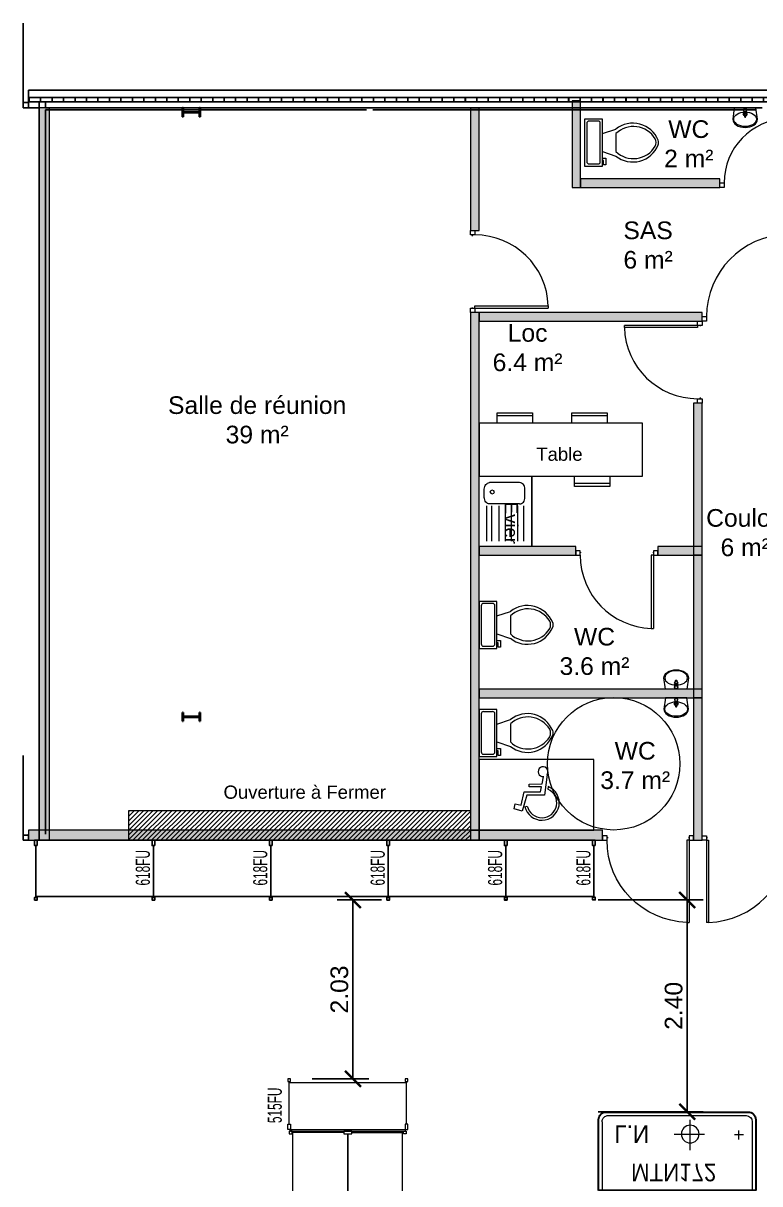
# Model space of a CAD drawing. Header units: millimetres. Extents: x 15590 to 15992, y 1055 to 1132.
# Drawn here: x 15766.13 to 15774.47, y 1102.97 to 1116.12 of the extents above; entities that cross this region are included whole.
import ezdxf
from ezdxf.enums import TextEntityAlignment as Align

# ---------------------------------------------------------------- set-up
doc = ezdxf.new("R2010")
doc.units = ezdxf.units.MM
doc.header["$MEASUREMENT"] = 0
doc.linetypes.add('Cache', pattern=[564.444447, 282.222223, -282.222223])
doc.linetypes.add('Court', pattern=[0.25, 0.05, -0.075, 0.05, -0.075])
doc.layers.get('0').update_dxf_attribs({"lineweight": 9})
for name, color, linetype in [('007-GONDOLES', 5, 'Continuous'), ('Cotation', 7, 'Continuous'), ('FAMILLES', 8, 'Continuous'), ('frais', 5, 'Continuous'), ('GOND', 6, 'Continuous'), ('gondole', 6, 'Continuous'), ('murs exterieurs.P', 7, 'Continuous'), ('murs interieurs.P', 7, 'Continuous'), ('structure', 7, 'Continuous')]:
    doc.layers.add(name, color=color, linetype=linetype)
for name, color, linetype, lineweight in [('DM cloison', 7, 'Continuous', 9), ('DM Divers', 7, 'Continuous', 9), ('DM locaux sociaux', 7, 'Continuous', 9), ('DM porte', 7, 'Continuous', 9), ('DM sanitaire', 7, 'Continuous', 9)]:
    doc.layers.add(name, color=color, linetype=linetype, lineweight=lineweight)
doc.styles.get("Standard").update_dxf_attribs({"font": 'swiss.ttf', "height": 0.2})
doc.dimstyles.get("Standard").update_dxf_attribs({"dimtxt": 0.2, "dimasz": 0.18, "dimexe": 0.18, "dimexo": 0.0625, "dimgap": 0.05, "dimtad": 1, "dimzin": 4, "dimdsep": 46, "dimtxsty": 'Standard', "dimblk": 'ARCHTICK', "dimcen": 0.09, "dimadec": 0, "dimazin": 0, "dimtfac": 1, "dimtofl": 0, "dimtmove": 0, "dimatfit": 3, "dimfxl": 1, "dimtolj": 1, "dimtzin": 0, "dimarcsym": 0})
pattern_1 = [(90, (15740.19377, 1074.65998), (-0.13, 8e-18), []), (180, (15740.19377, 1074.65998), (-8e-18, -0.13), [])]

# ---------------------------------------------------------------- blocks, each defined once
blk = doc.blocks.new('*U14')
at = {"layer": 'DM cloison'}
blk.add_hatch(color=3, dxfattribs=at).paths.add_polyline_path([(116, 1000), (0, 1000), (0, -7300), (116, -7300)])
blk.add_lwpolyline([(0, 1000), (0, -7300), (116, -7300), (116, 1000)], close=True, dxfattribs=at)
blk = doc.blocks.new('*U15')
at = {"layer": 'DM cloison'}
blk.add_hatch(color=3, dxfattribs=at).paths.add_polyline_path([(-237, 116), (-237, 0), (4866, 0), (4866, 116)])
blk.add_lwpolyline([(-237, 0), (4866, 0), (4866, 116), (-237, 116)], close=True, dxfattribs=at)
blk = doc.blocks.new('*U17')
at = {"layer": 'DM cloison'}
blk.add_hatch(color=3, dxfattribs=at).paths.add_polyline_path([(0, 116), (0, 0), (1400, 0), (1400, 116)])
blk.add_lwpolyline([(0, 0), (1400, 0), (1400, 116), (0, 116)], close=True, dxfattribs=at)
blk = doc.blocks.new('*U24')
at = {"layer": 'DM cloison'}
blk.add_hatch(color=2, dxfattribs=at).paths.add_polyline_path([(96, 1616), (0, 1616), (0, 0), (96, 0)])
blk.add_lwpolyline([(0, 1616), (0, 0), (96, 0), (96, 1616)], close=True, dxfattribs=at)
blk = doc.blocks.new('*U23')
at = {"layer": 'DM cloison'}
blk.add_hatch(color=2, dxfattribs=at).paths.add_polyline_path([(0, 96), (0, 0), (2526, 0), (2526, 96)])
blk.add_lwpolyline([(0, 0), (2526, 0), (2526, 96), (0, 96)], close=True, dxfattribs=at)
blk = doc.blocks.new('Porte 93')
at = {"layer": 'DM porte'}
for p, q in [((-75, 980), (-50, 980)), ((-75, 50), (-75, 980)), ((-50, 50), (-50, 980)), ((-1030, 0), (-1030, 50)), ((-1030, 50), (-980, 50)), ((-980, 0), (-1030, 0)), ((-980, 50), (-980, 0)), ((-975, 25), (-980, 25)), ((-980, 15), (-975, 15)), ((-975, 15), (-975, 25)), ((-50, 50), (-75, 50)), ((-55, 15), (-55, 25)), ((-55, 25), (-50, 25)), ((-50, 15), (-55, 15)), ((-50, 50), (0, 50)), ((-50, 0), (-50, 50)), ((0, 0), (-50, 0)), ((0, 50), (0, 0))]:
    blk.add_line(p, q, dxfattribs=at)
blk.add_arc((-50, 50), 930, 91.5404, 180, dxfattribs=at)
blk = doc.blocks.new('*U25')
at = {"layer": 'DM sanitaire'}
for p, q in [((-64, 533), (-267, 533)), ((-267, 533), (-267, 0)), ((-64, 0), (-64, 533)), ((-241, 483), (-241, 51)), ((-114, 508), (-216, 508)), ((-89, 51), (-89, 483)), ((-64, 368), (89, 419)), ((89, 368), (89, 165)), ((-64, 165), (89, 114)), ((-267, 0), (-64, 0)), ((-216, 25), (-114, 25)), ((-64, 89), (-25, 89)), ((-51, 64), (-64, 64)), ((-51, 13), (-51, 64)), ((-25, 13), (-51, 13)), ((-25, 89), (-25, 13))]:
    blk.add_line(p, q, dxfattribs=at)
for centre, radius, start, end in [((-219, 486), 22.5, 81.8699, 188.1301), ((-111, 486), 22.5, 351.8699, 98.1301), ((281, 177), 309, 22.0284, 128.5307), ((287, 160), 288, 31.053, 133.6321), ((441, 267), 102, 335.7318, 24.2682), ((470, 267), 102, 344.8605, 15.1395), ((281, 356), 309, 231.4691, 337.9714), ((287, 373), 288, 226.3677, 328.9468), ((-219, 48), 22.5, 171.8699, 278.1301), ((-111, 48), 22.5, 261.8699, 8.1301)]:
    blk.add_arc(centre, radius, start, end, dxfattribs=at)
blk = doc.blocks.new('Lavabo')
at = {"layer": 'DM sanitaire', "color": 7, "linetype": 'Continuous'}
for p, q in [((-175, 0), (-200, -183)), ((175, 0), (-175, 0)), ((200, -183), (175, 0)), ((-200, -183), (-196, -209)), ((-183, -183), (-180, -160)), ((-180, -206), (-183, -183)), ((-180, -160), (-170, -139)), ((-170, -139), (-153, -118)), ((-153, -118), (-130, -101)), ((-130, -101), (-102, -86)), ((-102, -86), (-70, -75)), ((-70, -75), (-36, -69)), ((-36, -69), (0, -67)), ((-23, -25), (-25, -29)), ((-25, -29), (-25, -34)), ((-25, -34), (-25, -38)), ((-25, -38), (-23, -42)), ((-23, -26), (-24, -30)), ((-24, -30), (-24, -35)), ((-24, -31), (-24, -32)), ((-24, -32), (-24, -34)), ((-24, -35), (-21, -75)), ((-24, -35), (-21, -75)), ((-24, -35), (-24, -35)), ((-22, -21), (-23, -25)), ((-21, -22), (-23, -26)), ((-23, -42), (-23, -42)), ((-19, -17), (-22, -21)), ((-19, -18), (-21, -22)), ((-21, -75), (-20, -79)), ((-21, -75), (-20, -78)), ((-20, -78), (-19, -82)), ((-20, -79), (-19, -83)), ((-16, -14), (-19, -17)), ((-16, -15), (-19, -18)), ((-19, -82), (-17, -85)), ((-19, -83), (-17, -86)), ((-18, -85), (-11, -138)), ((-17, -85), (-15, -88)), ((-17, -86), (-15, -89)), ((-12, -12), (-16, -14)), ((-12, -13), (-16, -15)), ((-15, -88), (-12, -90)), ((-15, -89), (-12, -91)), ((-14, -73), (-14, -58)), ((-14, -58), (14, -58)), ((-14, -59), (14, -59)), ((-13, -76), (-14, -73)), ((-13, -78), (-13, -76)), ((-12, -80), (-13, -78)), ((-9, -10), (-12, -12)), ((-9, -11), (-12, -13)), ((-10, -82), (-12, -80)), ((-12, -90), (-9, -92)), ((-12, -91), (-9, -93)), ((-11, -138), (-11, -140)), ((-11, -140), (-10, -142)), ((-9, -84), (-10, -82)), ((-10, -142), (-9, -143)), ((-4, -9), (-9, -10)), ((-4, -10), (-9, -11)), ((-7, -85), (-9, -84)), ((-9, -92), (-6, -93)), ((-9, -93), (-6, -94)), ((-9, -143), (-7, -145)), ((-5, -86), (-7, -85)), ((-7, -145), (-6, -146)), ((-6, -93), (-2, -94)), ((-6, -94), (-2, -95)), ((-6, -146), (-4, -147)), ((-2, -87), (-5, -86)), ((0, -9), (-4, -9)), ((0, -9), (-4, -10)), ((-4, -147), (-2, -148)), ((0, -87), (-2, -87)), ((-2, -94), (2, -94)), ((-2, -95), (2, -95)), ((-2, -148), (0, -148)), ((4, -9), (0, -9)), ((4, -10), (0, -9)), ((0, -67), (36, -69)), ((2, -87), (0, -87)), ((0, -148), (2, -148)), ((5, -86), (2, -87)), ((2, -94), (6, -93)), ((2, -95), (6, -94)), ((2, -148), (4, -147)), ((9, -10), (4, -9)), ((9, -11), (4, -10)), ((4, -147), (6, -146)), ((7, -85), (5, -86)), ((6, -93), (9, -92)), ((6, -94), (9, -93)), ((6, -146), (7, -145)), ((9, -84), (7, -85)), ((7, -145), (9, -143)), ((12, -12), (9, -10)), ((12, -13), (9, -11)), ((10, -82), (9, -84)), ((9, -92), (12, -90)), ((9, -93), (12, -91)), ((9, -143), (10, -142)), ((12, -80), (10, -82)), ((10, -142), (11, -140)), ((11, -138), (18, -85)), ((11, -140), (11, -138)), ((16, -14), (12, -12)), ((16, -15), (12, -13)), ((13, -78), (12, -80)), ((12, -90), (15, -88)), ((12, -91), (15, -89)), ((14, -73), (13, -76)), ((13, -76), (13, -78)), ((14, -58), (14, -73)), ((15, -88), (17, -85)), ((15, -89), (17, -86)), ((19, -17), (16, -14)), ((19, -18), (16, -15)), ((17, -85), (19, -82)), ((17, -86), (19, -83)), ((22, -21), (19, -17)), ((21, -22), (19, -18)), ((19, -82), (20, -78)), ((19, -83), (20, -79)), ((20, -79), (21, -75)), ((20, -78), (21, -75)), ((23, -26), (21, -22)), ((21, -75), (24, -35)), ((21, -75), (24, -35)), ((23, -25), (22, -21)), ((25, -29), (23, -25)), ((24, -30), (23, -26)), ((23, -42), (25, -38)), ((23, -42), (23, -42)), ((24, -35), (24, -30)), ((24, -32), (24, -31)), ((24, -34), (24, -32)), ((24, -35), (24, -35)), ((25, -34), (25, -29)), ((25, -38), (25, -34)), ((36, -69), (70, -75)), ((70, -75), (102, -86)), ((102, -86), (130, -101)), ((130, -101), (153, -118)), ((153, -118), (170, -139)), ((170, -139), (180, -160)), ((180, -160), (183, -183)), ((183, -183), (180, -206)), ((196, -209), (200, -183)), ((-196, -209), (-185, -234)), ((-185, -234), (-166, -257)), ((-170, -228), (-180, -206)), ((-153, -248), (-170, -228)), ((-166, -257), (-142, -278)), ((-130, -266), (-153, -248)), ((-142, -278), (-111, -294)), ((-102, -280), (-130, -266)), ((-111, -294), (-77, -306)), ((-70, -291), (-102, -280)), ((-77, -306), (-39, -314)), ((-36, -298), (-70, -291)), ((-39, -314), (0, -317)), ((0, -300), (-36, -298)), ((36, -298), (0, -300)), ((0, -317), (39, -314)), ((70, -291), (36, -298)), ((39, -314), (77, -306)), ((102, -280), (70, -291)), ((77, -306), (111, -294)), ((130, -266), (102, -280)), ((111, -294), (142, -278)), ((153, -248), (130, -266)), ((142, -278), (166, -257)), ((170, -228), (153, -248)), ((166, -257), (185, -234)), ((180, -206), (170, -228)), ((185, -234), (196, -209))]:
    blk.add_line(p, q, dxfattribs=at)
blk.add_circle((0, -100), 30, dxfattribs=at)
blk = doc.blocks.new('Cigle handicapé')
at = {"layer": 'DM sanitaire', "color": 0, "linetype": 'ByBlock'}
for p, q in [((4, 214), (20, 296)), ((60, 322), (28, 86)), ((-144, 213), (4, 214)), ((-144, 181), (-144, 213)), ((-3, 182), (-144, 181)), ((-15, 124), (-3, 182)), ((73, 183), (69, 154)), ((-235, -25), (-199, 123)), ((-172, 85), (-222, -96)), ((-199, 123), (-15, 124)), ((28, 86), (-172, 85)), ((-315, -68), (-301, -11)), ((-222, -96), (-315, -68)), ((-301, -11), (-235, -25)), ((-192, -44), (-165, -37))]:
    blk.add_line(p, q, dxfattribs=at)
for centre, radius, start, end in [((13, 353), 56.3, 326.5723, 277.3675), ((0, 0), 197, 192.7923, 68.4146), ((0, 0), 169, 192.7923, 66.0275)]:
    blk.add_arc(centre, radius, start, end, dxfattribs=at)
blk = doc.blocks.new('Handi sanitaire')
at = {"layer": 'DM sanitaire'}
blk.add_lwpolyline([(0, 0), (1300, 0), (1300, 800), (0, 800)], close=True, dxfattribs=at)
blk.add_blockref('Cigle handicapé', (712, 309), dxfattribs=at)
blk = doc.blocks.new('*U34')
at = {"layer": 'DM cloison'}
blk.add_hatch(color=2, dxfattribs=at).paths.add_polyline_path([(96, 3338), (0, 3338), (0, 0), (96, 0)])
blk.add_lwpolyline([(0, 3338), (0, 0), (96, 0), (96, 3338)], close=True, dxfattribs=at)
blk = doc.blocks.new('*U29')
at = {"layer": 'DM cloison'}
blk.add_hatch(color=2, dxfattribs=at).paths.add_polyline_path([(500, 96), (500, 0), (1000, 0), (1000, 96)])
blk.add_lwpolyline([(500, 0), (1000, 0), (1000, 96), (500, 96)], close=True, dxfattribs=at)
blk = doc.blocks.new('*U31')
at = {"layer": 'DM porte'}
for p, q in [((-880, 50), (-930, 50)), ((-930, 50), (-930, 0)), ((-930, 0), (-880, 0)), ((-880, 0), (-880, 50)), ((-880, 35), (-875, 35)), ((-875, 25), (-880, 25)), ((-875, 35), (-875, 25)), ((-50, 0), (-75, 0)), ((-75, 0), (-75, -830)), ((-55, 35), (-55, 25)), ((-50, 35), (-55, 35)), ((-55, 25), (-50, 25)), ((-50, 50), (-50, 0)), ((0, 50), (-50, 50)), ((-50, 0), (0, 0)), ((-50, 0), (-50, -830)), ((0, 0), (0, 50)), ((-75, -830), (-50, -830))]:
    blk.add_line(p, q, dxfattribs=at)
blk.add_arc((-50, 0), 830, 180, 268.274, dxfattribs=at)
blk = doc.blocks.new('*U32')
at = {"layer": 'DM cloison'}
blk.add_hatch(color=2, dxfattribs=at).paths.add_polyline_path([(0, 96), (0, 0), (1096, 0), (1096, 96)])
blk.add_lwpolyline([(0, 0), (1096, 0), (1096, 96), (0, 96)], close=True, dxfattribs=at)
blk = doc.blocks.new('*U33')
at = {"layer": 'DM porte'}
for p, q in [((-50, 0), (0, 0)), ((0, 0), (0, -50)), ((-50, -50), (-880, -50)), ((-880, -75), (-880, -50)), ((-50, -75), (-880, -75)), ((-50, -50), (-50, 0)), ((0, -50), (-50, -50)), ((-50, -50), (-50, -75)), ((-25, -55), (-25, -50)), ((-15, -55), (-25, -55)), ((-15, -50), (-15, -55)), ((-50, -930), (-50, -880)), ((-50, -880), (0, -880)), ((-15, -875), (-25, -875)), ((-25, -875), (-25, -880)), ((-15, -880), (-15, -875)), ((0, -880), (0, -930)), ((0, -930), (-50, -930))]:
    blk.add_line(p, q, dxfattribs=at)
blk.add_arc((-50, -50), 830, 181.726, 270, dxfattribs=at)
blk = doc.blocks.new('*U36')
at = {"layer": 'DM cloison'}
blk.add_hatch(color=2, dxfattribs=at).paths.add_polyline_path([(-1405, 96), (-1405, 0), (170, 0), (170, 96)])
blk.add_lwpolyline([(-1405, 0), (170, 0), (170, 96), (-1405, 96)], close=True, dxfattribs=at)
blk = doc.blocks.new('*U37')
at = {"layer": 'DM cloison'}
blk.add_hatch(color=2, dxfattribs=at).paths.add_polyline_path([(96, 1000), (0, 1000), (0, 19), (96, 19)])
blk.add_lwpolyline([(0, 1000), (0, 19), (96, 19), (96, 1000)], close=True, dxfattribs=at)
blk = doc.blocks.new('Porte 73')
at = {"layer": 'DM porte'}
for p, q in [((-75, 780), (-50, 780)), ((-75, 50), (-75, 780)), ((-50, 50), (-50, 780)), ((-830, 0), (-830, 50)), ((-830, 50), (-780, 50)), ((-780, 0), (-830, 0)), ((-780, 50), (-780, 0)), ((-775, 25), (-780, 25)), ((-780, 15), (-775, 15)), ((-775, 15), (-775, 25)), ((-50, 50), (-75, 50)), ((-55, 15), (-55, 25)), ((-55, 25), (-50, 25)), ((-50, 15), (-55, 15)), ((-50, 50), (0, 50)), ((-50, 0), (-50, 50)), ((0, 0), (-50, 0)), ((0, 50), (0, 0))]:
    blk.add_line(p, q, dxfattribs=at)
blk.add_arc((-50, 50), 730, 91.9626, 180, dxfattribs=at)
blk = doc.blocks.new('*U38')
at = {"layer": 'DM porte'}
for p, q in [((0, 880), (0, 930)), ((0, 930), (50, 930)), ((50, 930), (50, 880)), ((50, 880), (0, 880)), ((15, 880), (15, 875)), ((15, 875), (25, 875)), ((25, 875), (25, 880)), ((0, 50), (50, 50)), ((0, 0), (0, 50)), ((50, 0), (0, 0)), ((15, 55), (25, 55)), ((15, 50), (15, 55)), ((25, 55), (25, 50)), ((50, 50), (50, 75)), ((50, 75), (880, 75)), ((50, 50), (50, 0)), ((50, 50), (880, 50)), ((880, 75), (880, 50))]:
    blk.add_line(p, q, dxfattribs=at)
blk.add_arc((50, 50), 830, 1.726, 90, dxfattribs=at)
blk = doc.blocks.new('*U39')
at = {"layer": 'DM cloison'}
blk.add_hatch(color=2, dxfattribs=at).paths.add_polyline_path([(96, 5864), (0, 5864), (0, 0), (96, 0)])
blk.add_lwpolyline([(0, 5864), (0, 0), (96, 0), (96, 5864)], close=True, dxfattribs=at)
blk = doc.blocks.new('*U40')
at = {"layer": 'DM cloison'}
blk.add_hatch(color=2, dxfattribs=at).paths.add_polyline_path([(96, 1389), (0, 1389), (0, 0), (96, 0)])
blk.add_lwpolyline([(0, 1389), (0, 0), (96, 0), (96, 1389)], close=True, dxfattribs=at)
blk = doc.blocks.new('Table')
at = {"layer": 'DM locaux sociaux'}
for p, q in [((1852, 600), (0, 600)), ((0, 600), (0, 0)), ((1852, 0), (1852, 600)), ((0, 0), (1852, 0))]:
    blk.add_line(p, q, dxfattribs=at)
blk.add_text('Table', height=150, dxfattribs=at).set_placement((649, 173))
blk = doc.blocks.new('Chaise')
at = {"layer": 'DM Divers', "linetype": 'Continuous', "lineweight": 9, "ltscale": 0.4}
for p, q in [((0, 0), (0, 118)), ((400, 118), (400, 0))]:
    blk.add_line(p, q, dxfattribs=at)
at = {"layer": 'DM Divers', "lineweight": 9}
for p, q in [((0, 118), (400, 118)), ((0, 87), (400, 87))]:
    blk.add_line(p, q, dxfattribs=at)
blk = doc.blocks.new('*U55')
at = {"layer": 'DM Divers', "linetype": 'Continuous', "lineweight": 9, "ltscale": 0.4}
for p, q in [((-400, 118), (-400, 236)), ((0, 236), (0, 118))]:
    blk.add_line(p, q, dxfattribs=at)
at = {"layer": 'DM Divers', "lineweight": 9}
for p, q in [((0, 149), (-400, 149)), ((0, 118), (-400, 118))]:
    blk.add_line(p, q, dxfattribs=at)
blk = doc.blocks.new('M618FU-1330')
for points in [[(-0.637, 1.345), (-0.647, 1.345), (-0.647, 1.36), (-0.677, 1.36), (-0.677, 1.33), (-0.647, 1.33), (-0.647, 1.345), (-0.637, 1.345)], [(-0.06, 1.345), (-0.637, 1.345)], [(-0.636, 0.015), (-0.636, 1.345)], [(-0.637, 0.015), (-0.647, 0.015), (-0.647, 0.03), (-0.677, 0.03), (-0.677, 0), (-0.647, 0), (-0.647, 0.015), (-0.637, 0.015)], [(-0.06, 0.015), (-0.637, 0.015)]]:
    blk.add_lwpolyline(points)
for points in [[(-0.06, 1.33), (0, 1.33), (0, 1.36), (-0.06, 1.36)], [(-0.06, 0), (0, 0), (0, 0.03), (-0.06, 0.03)]]:
    blk.add_lwpolyline(points, close=True)
at = {"color": 7, "lineweight": 25}
blk.add_lwpolyline([(0, 0.03), (0, 1.33)], dxfattribs=at)
at = {"color": 151, "lineweight": 15, "width": 0.6}
blk.add_text('618FU', height=0.16, dxfattribs=at).set_placement((-0.11, 0.135), align=Align.MIDDLE_RIGHT)
blk = doc.blocks.new('A$C72C830AC')
at = {"layer": 'GOND', "color": 7, "lineweight": 25}
blk.add_lwpolyline([(0, 1.03), (0, 0.03)], dxfattribs=at)
at = {"layer": 'GOND'}
for points in [[(0.06, 1.03), (0, 1.03), (0, 1), (0.06, 1)], [(0.06, 0.03), (0, 0.03), (0, 0), (0.06, 0)]]:
    blk.add_lwpolyline(points, close=True, dxfattribs=at)
for points in [[(0.06, 1.015), (0.636, 1.015)], [(0.636, 1.015), (0.646, 1.015), (0.646, 1), (0.676, 1), (0.676, 1.03), (0.646, 1.03), (0.646, 1.015), (0.636, 1.015)], [(0.636, 1.015), (0.636, 0.015)], [(0.06, 0.015), (0.636, 0.015)], [(0.636, 0.015), (0.646, 0.015), (0.646, 0), (0.676, 0), (0.676, 0.03), (0.646, 0.03), (0.646, 0.015), (0.636, 0.015)]]:
    blk.add_lwpolyline(points, dxfattribs=at)
at = {"color": 151, "lineweight": 15, "width": 0.6}
blk.add_text('618FU', height=0.16, rotation=180, dxfattribs=at).set_placement((0.11, 0.895), align=Align.MIDDLE_RIGHT)
blk = doc.blocks.new('_ArchTick')
at = {"color": 0, "linetype": 'ByBlock', "const_width": 0.15}
blk.add_lwpolyline([(-0.5, -0.5), (0.5, 0.5)], dxfattribs=at)
blk = doc.blocks.new('*D258')
at = {"color": 0, "lineweight": -2, "transparency": 16777216}
for p, q in [((15770.185, 1106.183), (15769.682, 1106.183)), ((15769.862, 1106.183), (15769.862, 1104.156)), ((15769.401, 1104.156), (15770.042, 1104.156))]:
    blk.add_line(p, q, dxfattribs=at)
at = {"layer": 'DEFPOINTS', "color": 0, "transparency": 16777216}
for p in [(15770.247, 1106.183), (15769.338, 1104.156), (15769.862, 1104.156)]:
    blk.add_point(p, dxfattribs=at)
at = {"color": 0, "lineweight": -2, "transparency": 16777216, "xscale": 0.18, "yscale": 0.18, "zscale": 0.18}
for p, rotation in [((15769.862, 1106.183), 90), ((15769.862, 1104.156), 270)]:
    blk.add_blockref('_ArchTick', p, dxfattribs=dict(at, rotation=rotation))
at = {"color": 0, "transparency": 16777216, "insert": (15769.709, 1105.169), "char_height": 0.2, "attachment_point": 5, "rotation": 90}
blk.add_mtext('\\A1;2.03', dxfattribs=at)
blk = doc.blocks.new('aeria-MTN172')
at = {"layer": '007-GONDOLES', "lineweight": 30}
for p, q in [((80.4, 178), (0, 178)), ((0, 178), (0, 0)), ((89, 8.6), (89, 169.4)), ((0, 0), (80.4, 0))]:
    blk.add_line(p, q, dxfattribs=at)
at = {"layer": '007-GONDOLES', "lineweight": 5}
for p, q in [((78, 174), (0, 174)), ((58, 159), (68, 159)), ((63, 164), (63, 154)), ((85, 11), (85, 167)), ((64, 85.6), (64, 120)), ((-20, 103.8), (0, 103.8)), ((45.9, 103.8), (80.1, 103.8)), ((78, 4), (0, 4))]:
    blk.add_line(p, q, dxfattribs=at)
blk.add_circle((64, 103.8), 10, dxfattribs=at)
for centre, start, end in [((78, 167), 0, 90), ((78, 11), 270, 0)]:
    blk.add_arc(centre, 7, start, end, dxfattribs=at)
at = {"layer": '007-GONDOLES', "lineweight": 30}
for centre, start, end in [((80.4, 169.4), 0, 90), ((80.4, 8.6), 270, 0)]:
    blk.add_arc(centre, 8.6, start, end, dxfattribs=at)
at = {"layer": '007-GONDOLES', "lineweight": 5, "width": 0.9}
blk.add_text('MTN172', height=20, rotation=90, dxfattribs=at).set_placement((20.5, 85.1), align=Align.MIDDLE_CENTER)
blk.add_text('L.N', height=20, rotation=90, dxfattribs=at).set_placement((64, 18), align=Align.MIDDLE_LEFT)
blk = doc.blocks.new('TG 515X133')
at = {"color": 6}
for p, q in [((-0.68, 0.02), (-0.68, 0.08)), ((-0.68, 0.08), (-0.65, 0.08)), ((-0.65, 0.02), (-0.68, 0.02)), ((-0.65, 0.08), (-0.65, 0.02)), ((-0.65, 0), (-0.65, 0.02)), ((-0.65, 0.02), (0.65, 0.02)), ((-0.65, 0), (0.65, 0)), ((0.68, 0.08), (0.65, 0.08)), ((0.65, 0.08), (0.65, 0.02)), ((0.65, 0.02), (0.68, 0.02)), ((0.65, 0.02), (0.65, 0)), ((0.68, 0.02), (0.68, 0.08))]:
    blk.add_line(p, q, dxfattribs=at)
for points in [[(-0.665, 0.5535), (-0.665, 0.5635), (-0.65, 0.5635), (-0.65, 0.5935), (-0.68, 0.5935), (-0.68, 0.5635), (-0.665, 0.5635), (-0.665, 0.5535)], [(-0.665, 0.08), (-0.665, 0.5535)], [(-0.665, 0.553), (0.665, 0.553)], [(0.665, 0.5535), (0.665, 0.5635), (0.68, 0.5635), (0.68, 0.5935), (0.65, 0.5935), (0.65, 0.5635), (0.665, 0.5635), (0.665, 0.5535)], [(0.665, 0.08), (0.665, 0.5535)]]:
    blk.add_lwpolyline(points, dxfattribs=at)
blk = doc.blocks.new('TG 515X133 1')
blk.add_blockref('TG 515X133', (0, 0))
at = {"color": 151, "lineweight": 15, "width": 0.6}
blk.add_text('515FU', height=0.16, rotation=90, dxfattribs=at).set_placement((-0.827, 0.495), align=Align.MIDDLE_RIGHT)
blk = doc.blocks.new('2P618X133')
at = {"color": 6}
for points in [[(-0.621, 1.345), (-0.631, 1.345), (-0.631, 1.36), (-0.662, 1.36), (-0.662, 1.33), (-0.631, 1.33), (-0.631, 1.345), (-0.621, 1.345)], [(-0.045, 1.345), (-0.621, 1.345)], [(-0.621, 0.015), (-0.621, 1.345)], [(0.045, 1.345), (0.621, 1.345)], [(0.621, 1.345), (0.631, 1.345), (0.631, 1.36), (0.662, 1.36), (0.662, 1.33), (0.631, 1.33), (0.631, 1.345), (0.621, 1.345)], [(0.621, 0.015), (0.621, 1.345)], [(-0.621, 0.015), (-0.631, 0.015), (-0.631, 0.03), (-0.662, 0.03), (-0.662, 0), (-0.631, 0), (-0.631, 0.015), (-0.621, 0.015)], [(-0.045, 0.015), (-0.621, 0.015)], [(0.045, 0.015), (0.621, 0.015)], [(0.621, 0.015), (0.631, 0.015), (0.631, 0.03), (0.662, 0.03), (0.662, 0), (0.631, 0), (0.631, 0.015), (0.621, 0.015)]]:
    blk.add_lwpolyline(points, dxfattribs=at)
for points in [[(-0.045, 1.33), (0.045, 1.33), (0.045, 1.36), (-0.045, 1.36)], [(-0.045, 0), (0.045, 0), (0.045, 0.03), (-0.045, 0.03)]]:
    blk.add_lwpolyline(points, close=True, dxfattribs=at)
at = {"color": 7, "lineweight": 25}
blk.add_lwpolyline([(0, 0.03), (0, 1.33)], dxfattribs=at)
blk.add_lwpolyline([(0, 0.03), (0, 1.33)], dxfattribs=at)
at = {"color": 151, "lineweight": 15, "width": 0.6}
for p in [(-0.095, 0.135), (0.497, 0.135)]:
    blk.add_text('618FU', height=0.16, dxfattribs=at).set_placement(p, align=Align.MIDDLE_RIGHT)
blk = doc.blocks.new('*D286')
at = {"color": 0, "lineweight": -2, "transparency": 16777216}
for p, q in [((15772.64, 1106.183), (15773.828, 1106.183)), ((15773.648, 1106.183), (15773.648, 1103.783)), ((15772.64, 1103.783), (15773.828, 1103.783))]:
    blk.add_line(p, q, dxfattribs=at)
at = {"layer": 'DEFPOINTS', "color": 0, "transparency": 16777216}
for p in [(15772.577, 1106.183), (15772.577, 1103.783), (15773.648, 1103.783)]:
    blk.add_point(p, dxfattribs=at)
at = {"color": 0, "lineweight": -2, "transparency": 16777216, "xscale": 0.18, "yscale": 0.18, "zscale": 0.18}
for p, rotation in [((15773.648, 1106.183), 90), ((15773.648, 1103.783), 270)]:
    blk.add_blockref('_ArchTick', p, dxfattribs=dict(at, rotation=rotation))
at = {"color": 0, "transparency": 16777216, "insert": (15773.495, 1104.983), "char_height": 0.2, "attachment_point": 5, "rotation": 90}
blk.add_mtext('\\A1;2.40', dxfattribs=at)

msp = doc.modelspace()

# ---------------------------------------------------------------- hatches: boundary and pattern name
at = {"layer": 'DM cloison'}
h = msp.add_hatch(dxfattribs=at)
h.set_pattern_fill('ANSI31', color=1, scale=0.3, style=0)
h.set_pattern_definition([(45, (15748.551213, 1070.328434), (-0.026516504, 0.026516504), [])])
h.paths.add_polyline_path([(15771.194, 1106.859), (15767.324, 1106.859), (15767.324, 1107.197), (15771.194, 1107.197)])
at = {"layer": 'murs exterieurs.P', "linetype": 'Continuous', "ltscale": 1000}
h = msp.add_hatch(dxfattribs=at)
h.set_pattern_fill('ISOLANT_POLYSTYRENE_0005', color=256, scale=0.1, angle=90, style=0, pattern_type=2)
h.set_pattern_definition(pattern_1)
h.paths.add_polyline_path([(15768.259, 1115.279), (15766.187, 1115.279), (15766.187, 1115.229), (15768.259, 1115.229)], flags=0)
h = msp.add_hatch(dxfattribs=at)
h.set_pattern_fill('ISOLANT_POLYSTYRENE_0005', color=256, scale=0.1, angle=90, style=0, pattern_type=2)
h.set_pattern_definition([(90, (15742.14327, 1074.65998), (-0.13, 8e-18), []), (180, (15742.14327, 1074.65998), (-8e-18, -0.13), [])])
h.paths.add_polyline_path([(15770.209, 1115.279), (15768.137, 1115.279), (15768.137, 1115.229), (15770.209, 1115.229)], flags=0)
h = msp.add_hatch(dxfattribs=at)
h.set_pattern_fill('ISOLANT_POLYSTYRENE_0005', color=256, scale=0.1, angle=90, style=0, pattern_type=2)
h.set_pattern_definition(pattern_1)
h.paths.add_polyline_path([(15771.256, 1115.279), (15769.259, 1115.279), (15769.259, 1115.229), (15771.256, 1115.229)], flags=0)
h = msp.add_hatch(dxfattribs=at)
h.set_pattern_fill('ISOLANT_POLYSTYRENE_0005', color=256, scale=0.1, angle=90, style=0, pattern_type=2)
h.set_pattern_definition([(90, (15745.00536, 1074.65998), (-0.13, 8e-18), []), (180, (15745.00536, 1074.65998), (-8e-18, -0.13), [])])
h.paths.add_polyline_path([(15773.071, 1115.279), (15770.999, 1115.279), (15770.999, 1115.229), (15773.071, 1115.229)], flags=0)
h = msp.add_hatch(dxfattribs=at)
h.set_pattern_fill('ISOLANT_POLYSTYRENE_0005', color=256, scale=0.1, angle=90, style=0, pattern_type=2)
h.set_pattern_definition(pattern_1)
h.paths.add_polyline_path([(15778.051, 1115.279), (15772.256, 1115.279), (15772.256, 1115.229), (15778.001, 1115.229)], flags=0)

# ---------------------------------------------------------------- linework, layer by layer
at = {"layer": 'Cotation', "linetype": 'Continuous', "ltscale": 1000}
for p, q in [((15773.256, 1115.359), (15773.069, 1115.359)), ((15773.256, 1115.159), (15773.069, 1115.159))]:
    msp.add_line(p, q, dxfattribs=at)
at = {"layer": 'DM cloison', "color": 1}
msp.add_lwpolyline([(15771.194, 1106.859), (15767.324, 1106.859), (15767.324, 1107.197), (15771.194, 1107.197)], close=True, dxfattribs=at)
at = {"layer": 'DM locaux sociaux', "color": 1, "linetype": 'Cache'}
msp.add_circle((15772.815, 1107.726), 0.75, dxfattribs=at)
at = {"layer": 'DM sanitaire', "color": 7, "linetype": 'Continuous'}
for p, q in [((15771.29, 1110.787), (15771.29, 1110.987)), ((15771.29, 1110.187), (15771.29, 1110.987)), ((15771.29, 1110.987), (15771.89, 1110.987)), ((15771.351, 1110.853), (15771.355, 1110.867)), ((15771.355, 1110.867), (15771.36, 1110.88)), ((15771.36, 1110.88), (15771.368, 1110.891)), ((15771.368, 1110.891), (15771.377, 1110.9)), ((15771.377, 1110.9), (15771.387, 1110.907)), ((15771.387, 1110.907), (15771.398, 1110.912)), ((15771.398, 1110.912), (15771.41, 1110.913)), ((15771.75, 1110.913), (15771.41, 1110.913)), ((15771.762, 1110.912), (15771.75, 1110.913)), ((15771.773, 1110.907), (15771.762, 1110.912)), ((15771.783, 1110.9), (15771.773, 1110.907)), ((15771.792, 1110.891), (15771.783, 1110.9)), ((15771.8, 1110.88), (15771.792, 1110.891)), ((15771.805, 1110.867), (15771.8, 1110.88)), ((15771.809, 1110.853), (15771.805, 1110.867)), ((15771.89, 1110.187), (15771.89, 1110.987)), ((15771.89, 1110.987), (15771.89, 1110.187)), ((15771.35, 1110.838), (15771.351, 1110.853)), ((15771.35, 1110.746), (15771.35, 1110.838)), ((15771.351, 1110.731), (15771.35, 1110.746)), ((15771.355, 1110.717), (15771.351, 1110.731)), ((15771.422, 1110.821), (15771.414, 1110.807)), ((15771.414, 1110.807), (15771.422, 1110.793)), ((15771.439, 1110.827), (15771.422, 1110.821)), ((15771.422, 1110.793), (15771.439, 1110.787)), ((15771.457, 1110.821), (15771.439, 1110.827)), ((15771.439, 1110.787), (15771.457, 1110.793)), ((15771.464, 1110.807), (15771.457, 1110.821)), ((15771.457, 1110.793), (15771.464, 1110.807)), ((15771.805, 1110.717), (15771.809, 1110.731)), ((15771.81, 1110.838), (15771.809, 1110.853)), ((15771.809, 1110.731), (15771.81, 1110.746)), ((15771.81, 1110.746), (15771.81, 1110.838)), ((15771.36, 1110.704), (15771.355, 1110.717)), ((15771.368, 1110.693), (15771.36, 1110.704)), ((15771.377, 1110.684), (15771.368, 1110.693)), ((15771.375, 1110.649), (15771.375, 1110.251)), ((15771.387, 1110.677), (15771.377, 1110.684)), ((15771.398, 1110.672), (15771.387, 1110.677)), ((15771.41, 1110.671), (15771.398, 1110.672)), ((15771.75, 1110.671), (15771.41, 1110.671)), ((15771.433, 1110.649), (15771.433, 1110.251)), ((15771.515, 1110.649), (15771.515, 1110.251)), ((15771.585, 1110.649), (15771.585, 1110.251)), ((15771.655, 1110.649), (15771.655, 1110.251)), ((15771.725, 1110.649), (15771.725, 1110.251)), ((15771.75, 1110.671), (15771.762, 1110.672)), ((15771.762, 1110.672), (15771.773, 1110.677)), ((15771.773, 1110.677), (15771.783, 1110.684)), ((15771.783, 1110.684), (15771.792, 1110.693)), ((15771.792, 1110.693), (15771.8, 1110.704)), ((15771.795, 1110.649), (15771.795, 1110.251)), ((15771.8, 1110.704), (15771.805, 1110.717)), ((15771.89, 1110.187), (15771.29, 1110.187))]:
    msp.add_line(p, q, dxfattribs=at)
at = {"layer": 'murs exterieurs.P', "linetype": 'Continuous', "ltscale": 1000}
for p, q in [((15766.127, 1115.219), (15766.127, 1116.119)), ((15766.187, 1115.359), (15766.187, 1115.279)), ((15766.187, 1115.219), (15766.127, 1115.219)), ((15766.127, 1115.219), (15766.127, 1115.159)), ((15769.259, 1115.279), (15766.187, 1115.279)), ((15766.187, 1115.279), (15766.187, 1115.229)), ((15766.187, 1115.159), (15766.187, 1115.219)), ((15766.308, 1115.229), (15766.308, 1115.159)), ((15766.378, 1115.159), (15766.378, 1115.229)), ((15772.256, 1115.279), (15769.259, 1115.279)), ((15778.051, 1115.279), (15772.256, 1115.279)), ((15766.127, 1115.159), (15766.187, 1115.159)), ((15768.259, 1115.159), (15769.259, 1115.159)), ((15771.256, 1115.159), (15772.256, 1115.159)), ((15766.127, 1106.919), (15766.127, 1107.819)), ((15766.187, 1106.919), (15766.127, 1106.919)), ((15766.127, 1106.919), (15766.127, 1106.859)), ((15766.187, 1106.859), (15766.187, 1106.919)), ((15766.127, 1106.859), (15766.187, 1106.859))]:
    msp.add_line(p, q, dxfattribs=at)
at = {"layer": 'murs exterieurs.P', "color": 31, "linetype": 'Continuous', "lineweight": 25, "ltscale": 1000}
for p, q in [((15766.187, 1115.229), (15766.187, 1115.159)), ((15766.187, 1115.229), (15769.259, 1115.229)), ((15769.259, 1115.229), (15772.256, 1115.229)), ((15772.256, 1115.229), (15778.001, 1115.229)), ((15766.187, 1106.929), (15766.187, 1106.859))]:
    msp.add_line(p, q, dxfattribs=at)
at = {"layer": 'murs exterieurs.P', "linetype": 'Continuous', "ltscale": 1000, "flags": 128}
for points in [[(15769.259, 1115.359), (15766.187, 1115.359)], [(15771.256, 1115.359), (15769.259, 1115.359)], [(15778.131, 1115.359), (15771.206, 1115.359)]]:
    msp.add_lwpolyline(points, dxfattribs=at)
at = {"layer": 'murs exterieurs.P', "color": 31, "linetype": 'Continuous', "lineweight": 25, "ltscale": 1000, "flags": 128}
for points in [[(15766.187, 1115.159), (15766.308, 1115.159)], [(15766.378, 1115.159), (15768.259, 1115.159)], [(15769.259, 1115.159), (15770.016, 1115.159)], [(15770.086, 1115.159), (15771.256, 1115.159)], [(15772.256, 1115.159), (15774.426, 1115.159)]]:
    msp.add_lwpolyline(points, dxfattribs=at)
at = {"layer": 'murs interieurs.P', "linetype": 'Continuous', "ltscale": 1000, "flags": 128}
for points in [[(15766.308, 1115.159), (15766.308, 1106.859)], [(15766.378, 1111.453), (15766.378, 1115.139)], [(15766.378, 1109.156), (15766.378, 1111.453)], [(15766.378, 1106.929), (15766.378, 1109.156)]]:
    msp.add_lwpolyline(points, dxfattribs=at)
at = {"layer": 'murs interieurs.P', "linetype": 'Court', "ltscale": 1000, "flags": 128}
for points in [[(15770.086, 1115.159), (15766.378, 1115.159)], [(15766.378, 1115.139), (15770.016, 1115.139)], [(15774.496, 1115.159), (15770.086, 1115.159)], [(15770.086, 1115.139), (15774.426, 1115.139)]]:
    msp.add_lwpolyline(points, dxfattribs=at)
at = {"layer": 'structure', "color": 160, "linetype": 'Continuous', "lineweight": 35, "ltscale": 1000}
for p, q in [((15767.94, 1115.159), (15767.932, 1115.159)), ((15767.932, 1115.159), (15767.932, 1115.059)), ((15767.94, 1115.118), (15767.94, 1115.159)), ((15767.94, 1115.059), (15767.94, 1115.101)), ((15768.118, 1115.112), (15767.946, 1115.112)), ((15767.946, 1115.106), (15768.118, 1115.106)), ((15768.132, 1115.159), (15768.123, 1115.159)), ((15768.123, 1115.159), (15768.123, 1115.118)), ((15768.123, 1115.101), (15768.123, 1115.059)), ((15768.132, 1115.059), (15768.132, 1115.159)), ((15767.932, 1115.059), (15767.94, 1115.059)), ((15768.123, 1115.059), (15768.132, 1115.059)), ((15767.94, 1108.309), (15767.932, 1108.309)), ((15767.932, 1108.309), (15767.932, 1108.209)), ((15767.94, 1108.268), (15767.94, 1108.309)), ((15767.94, 1108.209), (15767.94, 1108.251)), ((15768.118, 1108.262), (15767.946, 1108.262)), ((15767.946, 1108.256), (15768.118, 1108.256)), ((15768.132, 1108.309), (15768.123, 1108.309)), ((15768.123, 1108.309), (15768.123, 1108.268)), ((15768.123, 1108.251), (15768.123, 1108.209)), ((15768.132, 1108.209), (15768.132, 1108.309)), ((15767.932, 1108.209), (15767.94, 1108.209)), ((15768.123, 1108.209), (15768.132, 1108.209))]:
    msp.add_line(p, q, dxfattribs=at)
for centre, start, end in [((15767.946, 1115.118), 180, 270), ((15767.946, 1115.101), 90, 180), ((15768.118, 1115.118), 270, 0), ((15768.118, 1115.101), 0, 90), ((15767.946, 1108.268), 180, 270), ((15767.946, 1108.251), 90, 180), ((15768.118, 1108.268), 270, 0), ((15768.118, 1108.251), 0, 90)]:
    msp.add_arc(centre, 0.0056, start, end, dxfattribs=at)

# ---------------------------------------------------------------- block references
for name, p in [('TG 515X133 1', (15769.803, 1103.562)), ('2P618X133', (15769.803, 1102.202))]:
    msp.add_blockref(name, p)
at = {"layer": 'DM cloison'}
for name, p, xscale, yscale, zscale in [('*U37', (15772.345, 1114.24), 0.001, 0.001, 0.001), ('*U14', (15766.308, 1114.159), 0.001, 0.001, 0.001), ('*U40', (15771.194, 1113.77), 0.001, 0.001, 0.001), ('Lavabo', (15774.304, 1115.159), 0.0006999999999998182, 0.0006999999999998182, 0.0006999999999998182), ('*U25', (15772.752, 1114.5), 0.001, 0.001, 0.001), ('Porte 73', (15774.846, 1114.259), 0.001, 0.001, 0.001), ('*U36', (15773.846, 1114.259), 0.001, 0.001, 0.001), ('*U38', (15771.194, 1112.84), 0.001, 0.001, 0.001), ('Porte 93', (15774.846, 1112.744), 0.001, 0.001, 0.001), ('*U39', (15771.194, 1106.975), 0.001, 0.001, 0.001), ('*U23', (15771.29, 1112.744), 0.001, 0.001, 0.001), ('*U33', (15773.816, 1112.744), 0.001, 0.001, 0.001), ('*U34', (15773.72, 1108.475), 0.001, 0.001, 0.001), ('Chaise', (15771.497, 1111.587), 0.001, 0.001, 0.001), ('Chaise', (15772.34, 1111.587), 0.001, 0.001, 0.001), ('Table', (15771.29, 1110.987), 0.001, 0.001, 0.001), ('*U55', (15772.772, 1110.752), 0.001, 0.001, 0.001), ('*U32', (15771.29, 1110.091), 0.001, 0.001, 0.001), ('*U31', (15773.316, 1110.091), 0.001, 0.001, 0.001), ('*U29', (15772.816, 1110.091), 0.001, 0.001, 0.001), ('*U24', (15773.72, 1108.475), 0.001, 0.001, 0.001), ('*U25', (15771.557, 1109.034), 0.001, 0.001, 0.001), ('*U23', (15771.29, 1108.475), 0.001, 0.001, 0.001), ('Lavabo', (15773.523, 1108.475), 0.0006999999999998182, 0.0006999999999998182, 0.0006999999999998182), ('*U24', (15773.72, 1106.859), 0.001, 0.001, 0.001), ('*U25', (15771.557, 1107.809), 0.001, 0.001, 0.001), ('Handi sanitaire', (15771.29, 1106.975), 0.001, 0.001, 0.001), ('*U15', (15766.424, 1106.859), 0.001, 0.001, 0.001), ('*U17', (15771.29, 1106.859), 0.001, 0.001, 0.001)]:
    msp.add_blockref(name, p, dxfattribs=dict(at, xscale=xscale, yscale=yscale, zscale=zscale))
at = {"layer": 'DM cloison', "rotation": 180}
for name, p, xscale, yscale, zscale in [('Lavabo', (15773.523, 1108.571), -0.0006999999999998182, 0.0006999999999970897, 0.0007), ('Porte 93', (15773.72, 1106.909), -0.001, 0.001, 0.001), ('Porte 93', (15773.816, 1106.909), 0.001, 0.001, 0.001)]:
    msp.add_blockref(name, p, dxfattribs=dict(at, xscale=xscale, yscale=yscale, zscale=zscale))
at = {"layer": 'FAMILLES', "color": 5, "rotation": 270}
msp.add_blockref('A$C72C830AC', (15771.577, 1106.859), dxfattribs=at)
at = {"layer": 'frais', "xscale": -0.01, "yscale": 0.01, "zscale": 0.01, "rotation": 270}
msp.add_blockref('aeria-MTN172', (15772.644, 1102.89), dxfattribs=at)
at = {"layer": 'gondole', "rotation": 90}
for p in [(15767.617, 1106.859), (15768.947, 1106.859), (15770.277, 1106.859), (15771.607, 1106.859)]:
    msp.add_blockref('M618FU-1330', p, dxfattribs=at)

# ---------------------------------------------------------------- texts
at = {"layer": 'DM Divers', "width": 3.36104, "attachment_point": 2}
for s, insert, char_height in [('{\\C1;WC\\P2 m²}', (15773.666, 1115.019), 0.2), ('{\\C1;SAS\\P6 m²}', (15773.205, 1113.872), 0.2), ('{\\C1;Loc\\P6.4 m²}', (15771.84, 1112.71), 0.2), ('{\\C1;Salle de réunion\\P39 m²}', (15768.777, 1111.891), 0.2), ('{\\C1;Couloir\\P6 m²}', (15774.305, 1110.613), 0.2), ('{\\C1;WC\\P3.6 m²}', (15772.598, 1109.267), 0.2), ('{\\C1;WC\\P3.7 m²}', (15773.059, 1107.974), 0.2), ('{\\C1;Ouverture à Fermer}', (15769.316, 1107.48), 0.15)]:
    msp.add_mtext(s, dxfattribs=dict(at, insert=insert, char_height=char_height))
at = {"layer": 'DM sanitaire'}
msp.add_text('Evier', height=0.15, rotation=270, dxfattribs=at).set_placement((15771.581, 1110.695))

# ---------------------------------------------------------------- dimensions: what is measured, and where the dimension line sits
for base, p1, p2, picture, middle in [((15769.862, 1104.156), (15770.247, 1106.183), (15769.338, 1104.156), '*D258', (15769.709, 1105.169)), ((15773.648, 1103.783), (15772.577, 1106.183), (15772.577, 1103.783), '*D286', (15773.495, 1104.983))]:
    dim = msp.add_linear_dim(base=base, p1=p1, p2=p2, angle=90, dimstyle='Standard')
    dim.commit()
    dim.dimension.update_dxf_attribs({"geometry": picture, "text_midpoint": middle})

doc.saveas('drawing.dxf')
